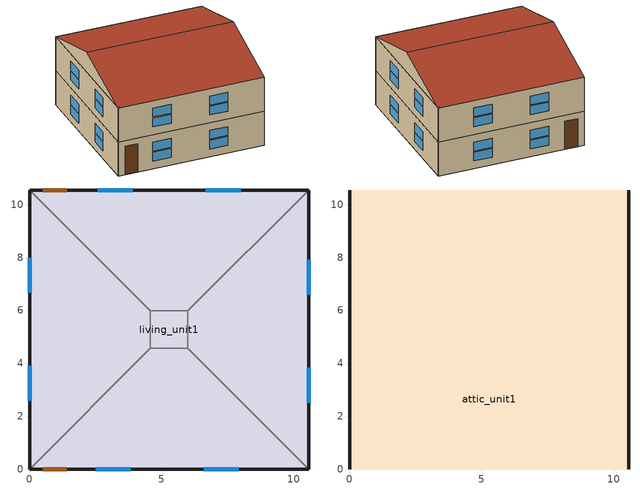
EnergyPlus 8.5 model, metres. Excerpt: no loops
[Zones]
living_unit1
 floor othersidecoefficients (Exterior Slab): 10.56,0 0,0 0,10.56 10.56,10.56 z0.01
 floor adiabatic (Interior Floor): 10.56,0 0,0 0,10.56 10.56,10.56 z2.59
 wall outside (Exterior Wall): 0,0 10.56,0 10.56,10.56 0,10.56 0,0 z0.01:2.59; 0,0 10.56,0 10.56,10.56 0,10.56 0,0 z2.59:5.18
 wall to living_unit1 (Interior Wall): 4.57,4.57 0,0 4.57,4.57 4.57,5.99 5.99,5.99 5.99,4.57 4.57,4.57 5.99,4.57 10.56,0 5.99,4.57 5.99,5.99 10.56,10.56 5.99,5.99 4.57,5.99 0,10.56 4.57,5.99 4.57,4.57 z0.01:2.59; 4.57,4.57 0,0 4.57,4.57 4.57,5.99 5.99,5.99 5.99,4.57 4.57,4.57 5.99,4.57 10.56,0 5.99,4.57 5.99,5.99 10.56,10.56 5.99,5.99 4.57,5.99 0,10.56 4.57,5.99 4.57,4.57 z2.59:5.18
 window (AERC_Baseline_B_GlzSys_DoubleClear): 2.5,0 3.82,0 / 6.6,0 7.92,0 / 8,10.56 6.68,10.56 / 3.9,10.56 2.58,10.56 / 10.56,2.5 10.56,3.82 / 10.56,6.6 10.56,7.92 / 0,8 0,6.68 / 0,3.9 0,2.58 z0.6:1.27; 2.5,0 3.82,0 / 6.6,0 7.92,0 / 8,10.56 6.68,10.56 / 3.9,10.56 2.58,10.56 / 10.56,2.5 10.56,3.82 / 10.56,6.6 10.56,7.92 / 0,8 0,6.68 / 0,3.9 0,2.58 z1.35:2.02; 2.5,0 3.82,0 / 6.6,0 7.92,0 / 8,10.56 6.68,10.56 / 3.9,10.56 2.58,10.56 / 10.56,2.5 10.56,3.82 / 10.56,6.6 10.56,7.92 / 0,8 0,6.68 / 0,3.9 0,2.58 z3.2:3.87; 2.5,0 3.82,0 / 6.6,0 7.92,0 / 8,10.56 6.68,10.56 / 3.9,10.56 2.58,10.56 / 10.56,2.5 10.56,3.82 / 10.56,6.6 10.56,7.92 / 0,8 0,6.68 / 0,3.9 0,2.58 z3.95:4.62
 door (Exterior Door): 0.5,0 1.41,0 / 1.41,10.56 0.5,10.56 z0.02:2.15
 ceiling to attic_unit1 (Interior Ceiling): 0,0 10.56,0 10.56,10.56 0,10.56 z5.18
attic_unit1
 wall outside (Gable_end): 10.56,0,5.18 10.56,10.56,5.18 10.56,5.28,6.71; 0,10.56,5.18 0,0,5.18 0,5.28,6.71
 roof outside (Exterior Roof): 0,0,5.18 10.56,0,5.18 10.56,5.28,6.71 0,5.28,6.71; 10.56,10.56,5.18 0,10.56,5.18 0,5.28,6.71 10.56,5.28,6.71
[Building]
Residential_Houston_slab_hp_attachment: North Axis {deg}=0; Terrain=Suburbs; Loads Convergence Tolerance Value=0.04; Temperature Convergence Tolerance Value {deltaC}=0.4; Solar Distribution=FullExterior; Maximum Number of Warmup Days=25; Minimum Number of Warmup Days=6
[Site:WaterMainsTemperature]
Calculation method=Correlation; Annual average outdoor air temperature {C}=20.3167; Maximum difference in monthly average outdoor air temperatures {C}=17.8
[Site:Location]
Location=Houston Bush Intercontinental_TX_USA Design_Conditions; Latitude {N+ S-}=30; Longitude {W- E+}=-95.37; Time Zone Relative to GMT {GMT+/-}=-6; Elevation {m}=29
[SizingPeriod:DesignDay] Day of Month=21; Dry-Bulb Temperature Range Modifier Type=DefaultMultipliers; Humidity Condition Type=Wetbulb; Barometric Pressure {Pa}=100977; Rain {Yes/No}=No; Snow on ground {Yes/No}=No; Daylight Savings Time Indicator=No
Name | Month | Day Type | Maximum Dry-Bulb Temperature {C} | Daily Dry-Bulb Temperature Range {C} | Wetbulb at Maximum Dry-Bulb {C} | Wind Speed {m/s} design conditions vs. traditional 6.71 m/s (15 mph) | Wind Direction {Degrees; N=0, S=180} | Solar Model Indicator | Clearness {0.0 to 1.1} | Wind Speed {m/s} design conditions vs. traditional 3.35 m/s (7mph) | ASHRAE Clear Sky Optical Depth for Beam Irradiance (taub) | ASHRAE Clear Sky Optical Depth for Diffuse Irradiance (taud)
Houston Bush Intercontinental Ann Htg 99.6% Condns DB | 1 | WinterDesignDay | -0.9 | 0 | -0.9 | 2.5 | 0 | ASHRAEClearSky | 0
Houston Bush Intercontinental Ann Clg .4% Condns DB=>MWB | 7 | SummerDesignDay | 36.2 | 10 | 24.8 |  | 170 | ASHRAETau |  | 3.5 | 0.399 | 2.381
[Material]
wall_consol_layer: Rough, 0.0889, 0.0596628, 120.801, 1036.26
MAT-CC05 4 HW CONCRETE: Rough, 0.1016, 1.311, 2240, 836.8, 0.9, 0.7, 0.7
sheathing_consol_layer: Rough, 0.0127, 0.0940184, 685.008, 1172.332
ceil_consol_layer: Rough, 0.181, 0.0617176, 41.9286, 776.251
Asphalt_shingle: MediumRough, 0.00633985, 0.08186, 1121.29, 1255.2, 0.75
Stucco_1in: MediumSmooth, 0.0254001, 1.39892, 1922.21, 878.64
Drywall_1/2in: MediumSmooth, 0.0127, 0.16009, 800.923, 1087.84
OSB_5/8in: MediumSmooth, 0.015875, 0.1163, 544.627, 1213.36
Plywood_3/4in: Rough, 0.01905, 0.115458, 544.68, 674.54, 0.9, 0.7, 0.7
Carpet_n_pad: MediumSmooth, 0.0254001, 0.0601314, 32.0369, 836.8, 0.9, 0.7, 0.7
OSB_1/2in: MediumSmooth, 0.0127, 0.1163, 544.627, 1213.36, 0.9, 0.7, 0.7
door_const: Smooth, 0.0317022, 0.036, 512.64, 767.58
Std Wood 6inch: MediumSmooth, 0.15, 0.12, 540, 1210, 0.9, 0.7, 0.7
Gypsum Board: MediumSmooth, 0.0127, 0.158651, 640.7384, 1130.436, 0.9, 0.5, 0.5
Framing Material: MediumSmooth, 0.109073, 0.4998, 61.5109, 163.285, 0.9, 0.7, 0.7
[Material:NoMass]
Bldg_paper_felt: Roughness=Smooth; Thermal Resistance {m2-K/W}=0.0105666
[Material:AirGap]
Air_4_in_vert: Thermal Resistance {m2-K/W}=0.158499
[Construction]
Exterior Slab: MAT-CC05 4 HW CONCRETE, Carpet_n_pad
Interior Floor: Plywood_3/4in, Carpet_n_pad
Exterior Wall: Stucco_1in, Bldg_paper_felt, sheathing_consol_layer, OSB_5/8in, wall_consol_layer, Drywall_1/2in
Interior Wall: Gypsum Board, Framing Material, Gypsum Board
Interior Ceiling: ceil_consol_layer, Drywall_1/2in
Exterior Roof: Asphalt_shingle, OSB_1/2in
Exterior Door: door_const
Gable_end: Stucco_1in, Bldg_paper_felt, OSB_5/8in, Air_4_in_vert, Drywall_1/2in
InteriorFurnishings: Std Wood 6inch
[WindowMaterial:Glazing]
Layer name : CLEAR_3.DAT=AERC_Baseline_B_Glass_Layer_102_Clear_3_DAT; Optical Data Type=BSDF; Thickness=0.003048; IR Transmittance=0; Front Emissivity=0.84; Back Emissivity=0.84; Conductivity=1; Youngs modulus=7.2e10; Poissons ratio=0.22
[WindowMaterial:Gas]
gap name - Air=AERC_Baseline_B_Gas_Air_0127; type=Air; thickness=0.0127
[WindowMaterial:Gap]
gap name: Air=AERC_Baseline_B_Gap_Air; thickness=0.0127; Gas (or Gas Mixture)=AERC_Baseline_B_Gas_Air_0127; pressure=101325
[Construction:ComplexFenestrationState]
AERC_Baseline_B_GlzSys_DoubleClear: LBNLWindow, None, AERC_Baseline_B_ThermParam, CFS_AERC_Baseline_B_Basis, CFS_AERC_Baseline_B_TfSol, CFS_AERC_Baseline_B_RbSol, CFS_AERC_Baseline_B_Tfvis, CFS_AERC_Baseline_B_Rbvis, AERC_Baseline_B_Glass_Layer_102_Clear_3_DAT, CFS_AERC_Baseline_B_Layer_1_fAbs, CFS_AERC_Baseline_B_Layer_1_bAbs, AERC_Baseline_B_Gap_Air, AERC_Baseline_B_Glass_Layer_102_Clear_3_DAT, CFS_AERC_Baseline_B_Layer_2_fAbs, CFS_AERC_Baseline_B_Layer_2_bAbs
[AvailabilityManager:Scheduled]
System availability: Schedule=always_avail
[ZoneVentilation:DesignFlowRate]
Ventilation_unit1: Zone or ZoneList=living_unit1; Schedule=always_avail; Design Flow Rate Calculation Method=Flow/Zone; Design Flow Rate {m3/s}                  refer to 2013 ASHRAE Handbook fundamentals (SI) Page 16.22=0.0334566; Ventilation Type=Exhaust; Fan Pressure Rise {Pa}=0; Fan Total Efficiency=0.7; Constant Term Coefficient=1; Temperature Term Coefficient=0; Velocity Term Coefficient=0; Velocity Squared Term Coefficient=0; Minimum Indoor Temperature {C}=-100; Maximum Indoor Temperature {C}=100; Delta Temperature {deltaC}=-100; Minimum Outdoor Temperature {C}=-100; Maximum Outdoor Temperature {C}=100; Maximum Wind Speed {m/s}=40
[InternalMass]
Internalmass_unit1: Construction=InteriorFurnishings; Zone=living_unit1; Surface Area {m2}=9.99587
[ZoneInfiltration:EffectiveLeakageArea] Schedule=always_avail; Stack Coefficient=0.00029; Wind Coefficient=0.000231
Name | Zone | Effective Air Leakage Area {cm2}
Living_ShermanGrimsrud_unit1 | living_unit1 | 1248
AtticVent_unit1 | attic_unit1 | 370
[People]
people_unit1: Zone or ZoneList=living_unit1; Number of People Schedule=occupancy_sch; Number of People Calculation Method=People/Area; People per Zone Floor Area {person/m2}=0.0135; Fraction Radiant=0; Sensible Heat Fraction=autocalculate; Activity Level Schedule=activity_sch; Enable ASHRAE 55 Comfort Warnings=No; Mean Radiant Temperature Calculation Type=ZoneAveraged
[Lights] Zone or ZoneList=living_unit1; Schedule=LightingProfile_EELighting; Design Level Calculation Method=Watts/Area; Return Air Fraction=0; Fraction Radiant=0.6; Fraction Visible=0.2; Fraction Replaceable=0
Name | Watts per Zone Floor Area {W/m2}
Living Hardwired Lighting1 | 1.222
Living Plug-in Lighting1 | 0.478
[ElectricEquipment]
Name | Zone or ZoneList | Schedule | Design Level Calculation Method | Design Level {W} | Fraction Latent | Fraction Radiant | Fraction Lost | Watts per Zone Floor Area {W/m2} | Zone | Watts per Zone Floor Area {W/m2} # From NREL's Seattle benchmark assumption 59.63 W for a 2160 ft2 building
Refrigerator1 | living_unit1 | Refrigerator | EquipmentLevel | 91.094 | 0 | 0 | 0
Misc Elec Load1 | living_unit1 | MiscPlugLoad | Watts/Area |  | 0.062439 | 0.411909 | 0.251045 | 2.46
Clothes Washer1 | living_unit1 | ClothesWasher | EquipmentLevel | 29.5818 | 0 | 0.48 | 0.2
Clothes Dryer1 | living_unit1 | ClothesDryer | EquipmentLevel | 222.113 | 0.05 | 0.09 | 0.8
Dishwasher1 | living_unit1 | Dishwasher | EquipmentLevel | 68.3276 | 0.15 | 0.36 | 0.25
Misc Elec Load21 | living_unit1 | always_avail | EquipmentLevel | 182.522 | 0.062439 | 0.411909 | 0.251045
Cooking Range1 |  | CookingRange | EquipmentLevel | 248.498 | 0.3 | 0.24 | 0.3 |  | living_unit1
Misc Gas Load1 |  | MiscPlugLoad | Watts/Area |  | 0.062439 | 0.411909 | 0.251045 |  | living_unit1 | 0.297
[Exterior:Lights]
Name | Schedule | Design Level {W}
Exterior-Lights | ExteriorLightingProfile | 58
Garage-Lights | LightingProfile_EELighting | 9.5
[Zone] Multiplier=1
living_unit1; attic_unit1
[SurfaceProperty:OtherSideCoefficients] Combined Convective Radiative Film Coefficient=0; Constant Temperature=1; Constant Temperature Coefficient=1; External Dry-Bulb Temperature Coefficient=0; Ground Temperature Coefficient=0; Wind Speed Coefficient=0; Zone Air Temperature Coefficient=0; Sinusoidal Variation of Constant Temperature Coefficient=No; Period of Sinusoidal Variation=24
Name | Constant Temperature Schedule
surfPropOthSdCoefSlabAverage | scheduleOSCSlabAverageSurfaceTemp
surfPropOthSdCoefSlabPerimeter | scheduleOSCSlabPerimeterTemp
surfPropOthSdCoefSlabCore | scheduleOSCSlabCoreTemp
[WindowThermalModel:Params]
AERC_Baseline_B_ThermParam: standard=ISO15099; thermal model=ISO15099; SDScalar=1; deflection model=NoDeflection
[Matrix:TwoDimension]
CFS_AERC_Baseline_B_Basis, 9, 2, 0, 1, 10, 8, 20, 16, 30, 20, 40, 24, 50, 24, 60, 24, 70, 16, 82.5, 12
CFS_AERC_Baseline_B_Layer_1_fAbs; CFS_AERC_Baseline_B_Layer_2_bAbs: 1, 145, 0.09927, 0.09984, 0.09984, 0.09984, 0.09984, 0.09984, 0.09984, 0.09984, 0.09984, 0.10157, 0.10157, 0.10157, 0.10157, 0.10157, 0.10157, 0.10157, 0.10157, 0.10157, 0.10157, 0.10157, 0.10157, 0.10157, 0.10157, 0.10157, 0.10157, 0.10449, 0.10449, 0.10449, 0.10449, 0.10449, 0.10449, 0.10449, 0.10449, 0.10449, 0.10449, 0.10449, 0.10449, 0.10449, 0.10449, 0.10449, 0.10449, 0.10449, 0.10449, 0.10449, 0.10449, 0.10865, 0.10865, 0.10865, 0.10865, 0.10865, 0.10865, 0.10865, 0.10865, 0.10865, 0.10865, 0.10865, 0.10865, 0.10865, 0.10865, 0.10865, 0.10865, 0.10865, 0.10865, 0.10865, 0.10865, 0.10865, 0.10865, 0.10865, 0.10865, 0.11417, 0.11417, 0.11417, 0.11417, 0.11417, 0.11417, 0.11417, 0.11417, 0.11417, 0.11417, 0.11417, 0.11417, 0.11417, 0.11417, 0.11417, 0.11417, 0.11417, 0.11417, 0.11417, 0.11417, 0.11417, 0.11417, 0.11417, 0.11417, 0.12126, 0.12126, 0.12126, 0.12126, 0.12126, 0.12126, 0.12126, 0.12126, 0.12126, 0.12126, 0.12126, 0.12126, 0.12126, 0.12126, 0.12126, 0.12126, 0.12126, 0.12126, 0.12126, 0.12126, 0.12126, 0.12126, 0.12126, 0.12126, 0.12953, 0.12953, 0.12953, 0.12953, 0.12953, 0.12953, 0.12953, 0.12953, 0.12953, 0.12953, 0.12953, 0.12953, 0.12953, 0.12953, 0.12953, 0.12953, 0.12657, 0.12657, 0.12657, 0.12657, 0.12657, 0.12657, 0.12657, 0.12657, 0.12657, 0.12657, 0.12657, 0.12657
CFS_AERC_Baseline_B_Layer_1_bAbs; CFS_AERC_Baseline_B_Layer_2_fAbs: 1, 145, 0.0717, 0.07208, 0.07208, 0.07208, 0.07208, 0.07208, 0.07208, 0.07208, 0.07208, 0.07317, 0.07317, 0.07317, 0.07317, 0.07317, 0.07317, 0.07317, 0.07317, 0.07317, 0.07317, 0.07317, 0.07317, 0.07317, 0.07317, 0.07317, 0.07317, 0.07485, 0.07485, 0.07485, 0.07485, 0.07485, 0.07485, 0.07485, 0.07485, 0.07485, 0.07485, 0.07485, 0.07485, 0.07485, 0.07485, 0.07485, 0.07485, 0.07485, 0.07485, 0.07485, 0.07485, 0.07676, 0.07676, 0.07676, 0.07676, 0.07676, 0.07676, 0.07676, 0.07676, 0.07676, 0.07676, 0.07676, 0.07676, 0.07676, 0.07676, 0.07676, 0.07676, 0.07676, 0.07676, 0.07676, 0.07676, 0.07676, 0.07676, 0.07676, 0.07676, 0.07806, 0.07806, 0.07806, 0.07806, 0.07806, 0.07806, 0.07806, 0.07806, 0.07806, 0.07806, 0.07806, 0.07806, 0.07806, 0.07806, 0.07806, 0.07806, 0.07806, 0.07806, 0.07806, 0.07806, 0.07806, 0.07806, 0.07806, 0.07806, 0.07688, 0.07688, 0.07688, 0.07688, 0.07688, 0.07688, 0.07688, 0.07688, 0.07688, 0.07688, 0.07688, 0.07688, 0.07688, 0.07688, 0.07688, 0.07688, 0.07688, 0.07688, 0.07688, 0.07688, 0.07688, 0.07688, 0.07688, 0.07688, 0.06946, 0.06946, 0.06946, 0.06946, 0.06946, 0.06946, 0.06946, 0.06946, 0.06946, 0.06946, 0.06946, 0.06946, 0.06946, 0.06946, 0.06946, 0.06946, 0.04212, 0.04212, 0.04212, 0.04212, 0.04212, 0.04212, 0.04212, 0.04212, 0.04212, 0.04212, 0.04212, 0.04212
[Schedule:Compact]
scheduleOSCSlabAverageSurfaceTemp: Temperature, Through:   1/31, For:AllDays, Until:24:00, 19.311, Through:   2/28, For:AllDays, Until:24:00, 19.219, Through:   3/31, For:AllDays, Until:24:00, 19.364, Through:   4/30, For:AllDays, Until:24:00, 21.577, Through:   5/31, For:AllDays, Until:24:00, 22.012, Through:   6/30, For:AllDays, Until:24:00, 22.315, Through:   7/31, For:AllDays, Until:24:00, 22.304, Through:   8/31, For:AllDays, Until:24:00, 22.357, Through:   9/30, For:AllDays, Until:24:00, 22.128, Through:  10/31, For:AllDays, Until:24:00, 22.065, Through:  11/30, For:AllDays, Until:24:00, 20.078, Through:  12/31, For:AllDays, Until:24:00, 19.55
scheduleOSCSlabPerimeterTemp: Temperature, Through:   1/31, For:AllDays, Until:24:00, 18.478, Through:   2/28, For:AllDays, Until:24:00, 18.375, Through:   3/31, For:AllDays, Until:24:00, 18.637, Through:   4/30, For:AllDays, Until:24:00, 20.938, Through:   5/31, For:AllDays, Until:24:00, 21.422, Through:   6/30, For:AllDays, Until:24:00, 21.854, Through:   7/31, For:AllDays, Until:24:00, 21.79, Through:   8/31, For:AllDays, Until:24:00, 21.849, Through:   9/30, For:AllDays, Until:24:00, 21.456, Through:  10/31, For:AllDays, Until:24:00, 21.356, Through:  11/30, For:AllDays, Until:24:00, 19.451, Through:  12/31, For:AllDays, Until:24:00, 18.8
scheduleOSCSlabCoreTemp: Temperature, Through:   1/31, For:AllDays, Until:24:00, 20.636, Through:   2/28, For:AllDays, Until:24:00, 20.564, Through:   3/31, For:AllDays, Until:24:00, 20.521, Through:   4/30, For:AllDays, Until:24:00, 22.594, Through:   5/31, For:AllDays, Until:24:00, 22.951, Through:   6/30, For:AllDays, Until:24:00, 23.049, Through:   7/31, For:AllDays, Until:24:00, 23.121, Through:   8/31, For:AllDays, Until:24:00, 23.166, Through:   9/30, For:AllDays, Until:24:00, 23.196, Through:  10/31, For:AllDays, Until:24:00, 23.193, Through:  11/30, For:AllDays, Until:24:00, 21.075, Through:  12/31, For:AllDays, Until:24:00, 20.744
activity_sch: Through: 12/31, For: AllDays, Until: 24:00, 117.28
always_avail: Through: 12/31, For: AllDays, Until: 24:00, 1
[Schedule:Day:Hourly]
OccupancyDay: 1, 1, 1, 1, 1, 1, 1, 0.8831, 0.40861, 0.24189, 0.24189, 0.24189, 0.24189, 0.24189, 0.24189, 0.24189, 0.29498, 0.5531, 0.89693, 0.89693, 0.89693, 1, 1, 1
ExteriorLightingProfileDay: 1, 1, 1, 1, 1, 1, 0, 0, 0, 0, 0, 0, 0, 0, 0, 0, 0, 0, 1, 1, 1, 1, 1, 1
LightingProfileDay_EELighting: 0.06875, 0.06875, 0.06875, 0.06875, 0.20625, 0.429688, 0.48125, 0.429688, 0.189062, 0.128906, 0.128906, 0.128906, 0.128906, 0.128906, 0.128906, 0.223438, 0.48125, 0.670312, 0.902344, 1, 1, 0.75625, 0.421094, 0.171875
RefrigeratorDay: 0.8, 0.782696, 0.765594, 0.742857, 0.731388, 0.731388, 0.75996, 0.8, 0.817103, 0.828571, 0.8, 0.8, 0.839839, 0.839839, 0.828571, 0.839839, 0.885714, 0.971429, 1, 0.971429, 0.942857, 0.925553, 0.885714, 0.828571
MiscPlugLoadDay: 0.60749, 0.559339, 0.552853, 0.545071, 0.524481, 0.585279, 0.676232, 0.718547, 0.60749, 0.517023, 0.529183, 0.529345, 0.520428, 0.538424, 0.568742, 0.600357, 0.710117, 0.862678, 0.936608, 0.966764, 1, 0.976654, 0.845169, 0.734436
CookingRangeDay: 0.0471585, 0.0471585, 0.0235459, 0.0235459, 0.0471585, 0.0707044, 0.165088, 0.283018, 0.306564, 0.320771, 0.283018, 0.330176, 0.377335, 0.306564, 0.292423, 0.377335, 0.613194, 1, 0.778348, 0.400947, 0.235859, 0.165088, 0.103722, 0.0707044
DishwasherWeekday: 0.129162, 0.0573867, 0.042998, 0.0286934, 0.0286934, 0.0860801, 0.172244, 0.258408, 0.488208, 0.545594, 0.473819, 0.402044, 0.344573, 0.387655, 0.315879, 0.301491, 0.315879, 0.416348, 0.732312, 0.933333, 0.761005, 0.559983, 0.373266, 0.258408
DishwasherWeekend: 0.138388, 0.0614858, 0.0460692, 0.0307429, 0.0307429, 0.0922286, 0.184547, 0.276866, 0.52308, 0.584565, 0.507663, 0.430761, 0.369185, 0.415344, 0.338442, 0.323026, 0.338442, 0.446087, 0.78462, 1, 0.815362, 0.599982, 0.399928, 0.276866
DishwasherVacation; ClothesWasherVacation; ClothesDryerVacation: 0, 0, 0, 0, 0, 0, 0, 0, 0, 0, 0, 0, 0, 0, 0, 0, 0, 0, 0, 0, 0, 0, 0, 0
ClothesWasherWeekday: 0.0887931, 0.0710155, 0.0354602, 0.0354602, 0.0710155, 0.106571, 0.213142, 0.461934, 0.692948, 0.817391, 0.799614, 0.710725, 0.639615, 0.568599, 0.497489, 0.461934, 0.479711, 0.461934, 0.461934, 0.461934, 0.461934, 0.444156, 0.30203, 0.159904
ClothesWasherWeekend: 0.10863, 0.0868807, 0.0433822, 0.0433822, 0.0868807, 0.130379, 0.260758, 0.565131, 0.847755, 1, 0.978251, 0.869505, 0.782508, 0.695627, 0.60863, 0.565131, 0.586881, 0.565131, 0.565131, 0.565131, 0.565131, 0.543382, 0.369505, 0.195627
ClothesDryerWeekday: 0.0996819, 0.0598091, 0.0398727, 0.0199364, 0.0398727, 0.0598091, 0.159491, 0.318982, 0.486427, 0.685791, 0.785473, 0.817391, 0.7456, 0.677837, 0.610073, 0.578155, 0.558218, 0.546236, 0.518346, 0.510391, 0.5263, 0.546236, 0.4386, 0.239236
ClothesDryerWeekend: 0.121951, 0.0731707, 0.0487805, 0.0243902, 0.0487805, 0.0731707, 0.195122, 0.390244, 0.595097, 0.839, 0.960951, 1, 0.91217, 0.829268, 0.746366, 0.707317, 0.682927, 0.668268, 0.634146, 0.624415, 0.643878, 0.668268, 0.536585, 0.292683
[Schedule:Week:Compact]
RefrigeratorWeek: For: AllDays, RefrigeratorDay
MiscPlugLoadWeek: For: AllDays, MiscPlugLoadDay
CookingRangeWeek: For: AllDays, CookingRangeDay
DishwasherWeek: For: Weekdays, DishwasherWeekday, For: CustomDay1, DishwasherVacation, For: AllOtherDays, DishwasherWeekend
ClothesWasherWeek: For: Weekdays, ClothesWasherWeekday, For: CustomDay1, ClothesWasherVacation, For: AllOtherDays, ClothesWasherWeekend
ClothesDryerWeek: For: Weekdays, ClothesDryerWeekday, For: CustomDay1, ClothesDryerVacation, For: AllOtherDays, ClothesDryerWeekend
OccupancyWeek: AllDays, OccupancyDay
LightingProfileWeek_EELighting: For: AllDays, LightingProfileDay_EELighting
ExteriorLightingProfileWeek: For: AllDays, ExteriorLightingProfileDay
[Schedule:Year]
LightingProfile_EELighting: LightingProfileWeek_EELighting, 1, 1, 12, 31
ExteriorLightingProfile: ExteriorLightingProfileWeek, 1, 1, 12, 31
Refrigerator: RefrigeratorWeek, 1, 1, 12, 31
MiscPlugLoad: MiscPlugLoadWeek, 1, 1, 12, 31
CookingRange: CookingRangeWeek, 1, 1, 12, 31
Dishwasher: DishwasherWeek, 1, 1, 12, 31
ClothesWasher: ClothesWasherWeek, 1, 1, 12, 31
ClothesDryer: ClothesDryerWeek, 1, 1, 12, 31
Occupancy_sch: OccupancyWeek, 1, 1, 12, 31
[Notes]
Location and design-day objects created by:
Site:Location and design-day objects created by:
/tools/bin/ddy2idf /phome/weather/EnergyPlus/tmy3/usa/zip/USA_TX_Houston-Bush.Intercontinental.AP.722430_TMY3.ddy
Houston Bush Intercontinental_TX_USA Annual Cooling (DB=>MWB) .4%, MaxDB=36.2°C MWB=24.8°C
